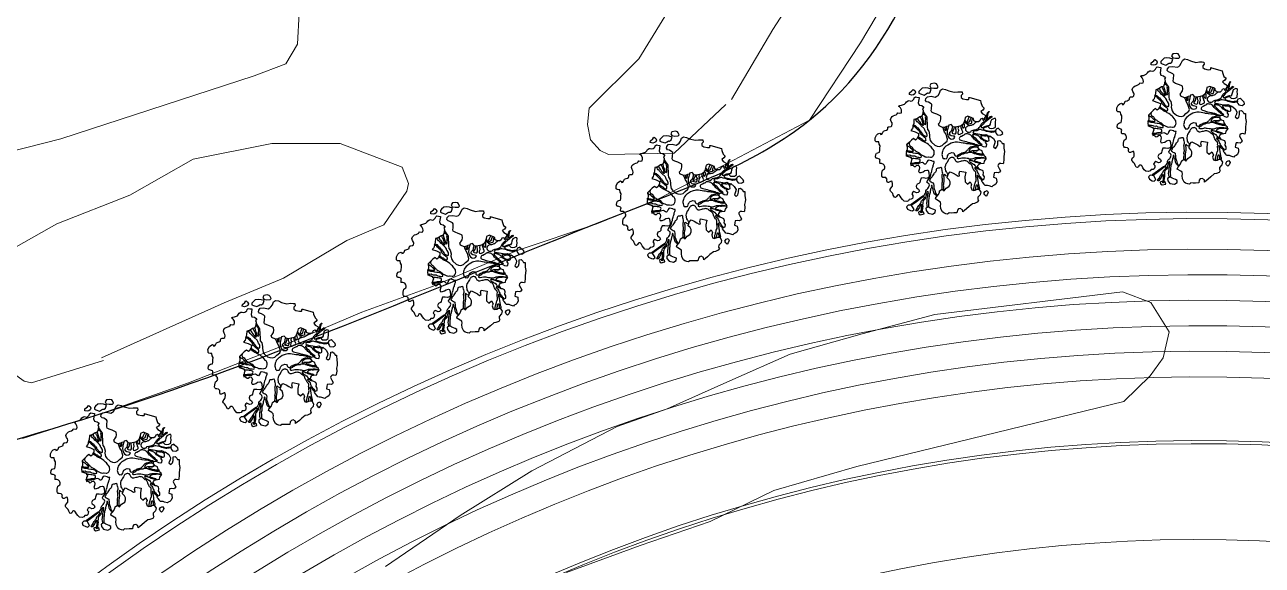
# Model space of a CAD drawing. Header units: metres. Extents: x 30 to 776, y 38 to 676.
# Drawn here: x 436.77 to 475.6, y 415.79 to 432.73 of the extents above; entities that cross this region are included whole.
import ezdxf

# ---------------------------------------------------------------- set-up
doc = ezdxf.new("R2010")
doc.units = ezdxf.units.M
doc.layers.add('01_Fina', color=7, linetype='Continuous')
doc.layers.add('planting render', color=7, linetype='Continuous')

# ---------------------------------------------------------------- blocks, each defined once
blk = doc.blocks.new('pohon2')
at = {"layer": 'planting render', "color": 94}
for points in [[(-0.411, 0.664), (-0.392, 0.655), (-0.38, 0.639), (-0.384, 0.62), (-0.396, 0.609), (-0.414, 0.601), (-0.44, 0.601), (-0.44, 0.601), (-0.442, 0.621), (-0.42, 0.646), (-0.412, 0.664)], [(-0.222, 0.704), (-0.256, 0.707), (-0.288, 0.705), (-0.317, 0.695), (-0.317, 0.695), (-0.335, 0.671), (-0.345, 0.653), (-0.342, 0.636), (-0.325, 0.633), (-0.285, 0.627), (-0.266, 0.644), (-0.254, 0.655), (-0.24, 0.656), (-0.227, 0.671), (-0.222, 0.704)], [(0.201, 0.693), (0.318, 0.683), (0.325, 0.664), (0.348, 0.627), (0.374, 0.613), (0.364, 0.59), (0.345, 0.569), (0.364, 0.552), (0.405, 0.538), (0.397, 0.514), (0.389, 0.492), (0.372, 0.498), (0.355, 0.488), (0.351, 0.471), (0.341, 0.456), (0.314, 0.451), (0.289, 0.458), (0.281, 0.48), (0.262, 0.486), (0.219, 0.494), (0.192, 0.477), (0.192, 0.45), (0.187, 0.406), (0.167, 0.38), (0.11, 0.354), (0.085, 0.354), (0.06, 0.373), (0.035, 0.361), (0.034, 0.35), (0.014, 0.343), (0.002, 0.333), (-0.024, 0.323), (-0.065, 0.333), (-0.075, 0.354), (-0.067, 0.367), (-0.058, 0.39), (-0.059, 0.413), (-0.067, 0.44), (-0.081, 0.444), (-0.112, 0.451), (-0.145, 0.456), (-0.169, 0.464), (-0.177, 0.476), (-0.178, 0.499), (-0.183, 0.542), (-0.194, 0.55), (-0.223, 0.56), (-0.244, 0.562), (-0.259, 0.574), (-0.259, 0.593), (-0.247, 0.616), (-0.209, 0.628), (-0.163, 0.628), (-0.147, 0.64), (-0.137, 0.652), (-0.127, 0.678), (-0.121, 0.711), (-0.103, 0.73), (-0.07, 0.73), (-0.035, 0.722), (0.025, 0.717), (0.061, 0.73), (0.089, 0.735), (0.107, 0.737), (0.115, 0.715), (0.104, 0.696), (0.108, 0.676), (0.13, 0.667), (0.17, 0.666), (0.192, 0.671), (0.196, 0.682), (0.191, 0.693), (0.201, 0.693)], [(-0.2, 0.771), (-0.235, 0.759), (-0.243, 0.736), (-0.228, 0.718), (-0.196, 0.719), (-0.161, 0.727), (-0.153, 0.74), (-0.168, 0.761), (-0.178, 0.77), (-0.2, 0.771)], [(-0.332, 0.587), (-0.33, 0.534), (-0.316, 0.511), (-0.287, 0.511), (-0.262, 0.498), (-0.272, 0.478), (-0.262, 0.464), (-0.258, 0.438), (-0.265, 0.4), (-0.286, 0.389), (-0.313, 0.363), (-0.341, 0.349), (-0.336, 0.309), (-0.339, 0.251), (-0.352, 0.229), (-0.303, 0.222), (-0.264, 0.213), (-0.261, 0.187), (-0.27, 0.154), (-0.283, 0.138), (-0.306, 0.15), (-0.326, 0.127), (-0.343, 0.102), (-0.363, 0.073), (-0.354, 0.03), (-0.355, -0.018), (-0.347, -0.047), (-0.291, -0.055), (-0.28, -0.077), (-0.284, -0.094), (-0.284, -0.119), (-0.279, -0.137), (-0.268, -0.131), (-0.257, -0.135), (-0.243, -0.144), (-0.23, -0.139), (-0.22, -0.126), (-0.205, -0.12), (-0.192, -0.13), (-0.184, -0.145), (-0.185, -0.164), (-0.187, -0.184), (-0.176, -0.196), (-0.158, -0.191), (-0.139, -0.181), (-0.124, -0.164), (-0.101, -0.155), (-0.089, -0.154), (-0.077, -0.175), (-0.065, -0.216), (-0.074, -0.232), (-0.093, -0.242), (-0.118, -0.243), (-0.147, -0.249), (-0.152, -0.282), (-0.152, -0.299), (-0.158, -0.31), (-0.177, -0.323), (-0.182, -0.346), (-0.174, -0.361), (-0.15, -0.372), (-0.137, -0.39), (-0.148, -0.407), (-0.164, -0.413), (-0.194, -0.405), (-0.204, -0.414), (-0.211, -0.435), (-0.197, -0.447), (-0.194, -0.465), (-0.195, -0.482), (-0.206, -0.492), (-0.227, -0.497), (-0.234, -0.513), (-0.249, -0.523), (-0.279, -0.526), (-0.298, -0.513), (-0.315, -0.497), (-0.329, -0.48), (-0.341, -0.471), (-0.355, -0.473), (-0.363, -0.482), (-0.366, -0.494), (-0.375, -0.504), (-0.387, -0.504), (-0.404, -0.484), (-0.413, -0.468), (-0.428, -0.458), (-0.44, -0.449), (-0.447, -0.441), (-0.449, -0.428), (-0.441, -0.412), (-0.435, -0.401), (-0.431, -0.391), (-0.435, -0.367), (-0.445, -0.343), (-0.454, -0.344), (-0.478, -0.362), (-0.491, -0.364), (-0.5, -0.349), (-0.503, -0.335), (-0.502, -0.326), (-0.508, -0.325), (-0.518, -0.317), (-0.539, -0.318), (-0.549, -0.32), (-0.561, -0.311), (-0.564, -0.304), (-0.568, -0.278), (-0.568, -0.245), (-0.558, -0.236), (-0.551, -0.228), (-0.548, -0.215), (-0.551, -0.205), (-0.555, -0.197), (-0.561, -0.189), (-0.572, -0.181), (-0.583, -0.178), (-0.591, -0.178), (-0.606, -0.181), (-0.613, -0.176), (-0.613, -0.169), (-0.614, -0.155), (-0.614, -0.144), (-0.622, -0.136), (-0.641, -0.133), (-0.654, -0.133), (-0.659, -0.135), (-0.669, -0.119), (-0.671, -0.094), (-0.664, -0.08), (-0.653, -0.072), (-0.635, -0.064), (-0.635, -0.046), (-0.639, -0.019), (-0.642, 0.006), (-0.656, 0.021), (-0.664, 0.043), (-0.675, 0.042), (-0.693, 0.04), (-0.704, 0.048), (-0.707, 0.06), (-0.711, 0.078), (-0.702, 0.111), (-0.69, 0.127), (-0.673, 0.138), (-0.663, 0.136), (-0.661, 0.124), (-0.648, 0.13), (-0.642, 0.143), (-0.636, 0.165), (-0.619, 0.175), (-0.608, 0.182), (-0.597, 0.192), (-0.598, 0.203), (-0.598, 0.215), (-0.593, 0.221), (-0.585, 0.224), (-0.566, 0.229), (-0.559, 0.239), (-0.559, 0.257), (-0.564, 0.269), (-0.576, 0.283), (-0.587, 0.302), (-0.585, 0.321), (-0.576, 0.335), (-0.566, 0.347), (-0.55, 0.355), (-0.538, 0.363), (-0.527, 0.374), (-0.523, 0.387), (-0.503, 0.387), (-0.487, 0.395), (-0.487, 0.411), (-0.491, 0.427), (-0.507, 0.446), (-0.517, 0.453), (-0.529, 0.459), (-0.516, 0.468), (-0.5, 0.474), (-0.471, 0.492), (-0.461, 0.509), (-0.456, 0.521), (-0.441, 0.535), (-0.43, 0.538), (-0.411, 0.537), (-0.399, 0.543), (-0.384, 0.563), (-0.382, 0.578), (-0.372, 0.59), (-0.355, 0.591), (-0.332, 0.592), (-0.332, 0.587)], [(0.447, 0.428), (0.468, 0.413), (0.491, 0.415), (0.51, 0.421), (0.529, 0.437), (0.527, 0.448), (0.524, 0.473), (0.519, 0.492), (0.519, 0.513), (0.511, 0.525), (0.497, 0.525), (0.472, 0.506), (0.468, 0.48), (0.468, 0.457), (0.462, 0.436), (0.45, 0.435), (0.447, 0.428)], [(0.619, 0.383), (0.611, 0.4), (0.573, 0.424), (0.562, 0.43), (0.54, 0.417), (0.537, 0.397), (0.539, 0.386), (0.55, 0.371), (0.562, 0.359), (0.597, 0.361), (0.608, 0.37), (0.619, 0.383)], [(0.488, 0.335), (0.531, 0.312), (0.555, 0.283), (0.555, 0.258), (0.548, 0.226), (0.572, 0.213), (0.586, 0.232), (0.588, 0.26), (0.582, 0.299), (0.601, 0.306), (0.623, 0.292), (0.634, 0.278), (0.65, 0.281), (0.652, 0.27), (0.66, 0.234), (0.673, 0.199), (0.676, 0.173), (0.676, 0.143), (0.683, 0.114), (0.686, 0.079), (0.685, 0.066), (0.661, 0.066), (0.644, 0.062), (0.633, 0.047), (0.633, 0.034), (0.652, 0.011), (0.671, -0.012), (0.664, -0.028), (0.653, -0.038), (0.63, -0.039), (0.61, -0.046), (0.61, -0.069), (0.611, -0.092), (0.642, -0.096), (0.648, -0.11), (0.655, -0.134), (0.65, -0.162), (0.636, -0.176), (0.622, -0.186), (0.615, -0.198), (0.582, -0.194), (0.566, -0.191), (0.553, -0.194), (0.537, -0.196), (0.527, -0.184), (0.508, -0.169), (0.493, -0.157), (0.502, -0.141), (0.518, -0.13), (0.515, -0.106), (0.499, -0.09), (0.498, -0.066), (0.488, -0.047), (0.465, -0.042), (0.451, -0.042), (0.423, -0.02), (0.424, -0.001), (0.433, 0.016), (0.447, 0.023), (0.483, 0.036), (0.483, 0.057), (0.496, 0.084), (0.488, 0.103), (0.47, 0.112), (0.47, 0.112), (0.445, 0.143), (0.437, 0.161), (0.412, 0.165), (0.387, 0.186), (0.388, 0.209), (0.413, 0.219), (0.44, 0.208), (0.462, 0.208), (0.474, 0.214), (0.473, 0.239), (0.457, 0.255), (0.463, 0.267), (0.477, 0.273), (0.49, 0.282), (0.485, 0.302), (0.479, 0.314), (0.488, 0.335)], [(0.244, -0.097), (0.311, -0.096), (0.311, -0.147), (0.323, -0.2), (0.353, -0.219), (0.376, -0.188), (0.397, -0.215), (0.393, -0.241), (0.408, -0.269), (0.429, -0.273), (0.446, -0.264), (0.463, -0.251), (0.482, -0.248), (0.507, -0.276), (0.507, -0.305), (0.488, -0.335), (0.49, -0.355), (0.5, -0.368), (0.492, -0.389), (0.466, -0.406), (0.444, -0.414), (0.414, -0.451), (0.393, -0.48), (0.374, -0.502), (0.359, -0.519), (0.353, -0.496), (0.353, -0.496), (0.326, -0.487), (0.308, -0.496), (0.3, -0.512), (0.3, -0.54), (0.3, -0.54), (0.267, -0.548), (0.242, -0.554), (0.217, -0.557), (0.205, -0.572), (0.187, -0.572), (0.163, -0.569), (0.147, -0.561), (0.123, -0.532), (0.112, -0.498), (0.112, -0.482), (0.105, -0.463), (0.087, -0.454), (0.087, -0.454), (0.047, -0.439), (0.047, -0.439), (0.048, -0.422), (0.048, -0.422), (0.067, -0.39), (0.067, -0.39), (0.074, -0.362), (0.074, -0.346), (0.074, -0.346), (0.096, -0.323), (0.096, -0.323), (0.122, -0.337), (0.122, -0.337), (0.136, -0.305), (0.152, -0.29), (0.166, -0.277), (0.17, -0.25), (0.165, -0.228), (0.151, -0.209), (0.127, -0.194), (0.127, -0.157), (0.145, -0.125), (0.181, -0.134), (0.213, -0.144), (0.239, -0.155), (0.253, -0.148), (0.242, -0.125), (0.244, -0.097), (0.244, -0.097)], [(0.571, -0.244), (0.588, -0.264), (0.582, -0.289), (0.572, -0.307), (0.556, -0.294), (0.544, -0.28), (0.552, -0.258), (0.571, -0.244)], [(-0.155, -0.592), (-0.191, -0.553), (-0.198, -0.555), (-0.226, -0.56), (-0.24, -0.581), (-0.225, -0.603), (-0.192, -0.612), (-0.171, -0.612), (-0.155, -0.592)], [(-0.043, -0.619), (-0.052, -0.601), (-0.078, -0.592), (-0.106, -0.611), (-0.098, -0.628), (-0.08, -0.636), (-0.043, -0.619)], [(0.049, -0.552), (0.011, -0.545), (-0.01, -0.535), (-0.035, -0.556), (-0.029, -0.58), (-0.002, -0.604), (0.047, -0.604), (0.072, -0.581), (0.07, -0.558), (0.049, -0.552)]]:
    blk.add_lwpolyline(points, dxfattribs=at)
at = {"layer": 'planting render', "color": 34}
for points in [[(0.397, 0.514), (0.397, 0.497), (0.403, 0.493), (0.407, 0.488), (0.413, 0.489), (0.421, 0.494), (0.421, 0.502), (0.417, 0.515), (0.416, 0.528), (0.415, 0.539), (0.415, 0.546), (0.416, 0.555), (0.416, 0.568), (0.421, 0.577), (0.427, 0.587), (0.431, 0.586), (0.431, 0.583), (0.427, 0.576), (0.422, 0.568), (0.422, 0.562), (0.422, 0.541), (0.422, 0.532), (0.423, 0.52), (0.423, 0.516), (0.426, 0.511), (0.431, 0.511), (0.439, 0.516), (0.443, 0.522), (0.451, 0.532), (0.456, 0.538), (0.465, 0.544), (0.469, 0.539), (0.471, 0.534), (0.462, 0.525), (0.443, 0.505), (0.413, 0.468), (0.402, 0.458), (0.394, 0.443), (0.384, 0.426), (0.381, 0.42), (0.38, 0.413), (0.38, 0.409), (0.383, 0.405), (0.388, 0.406), (0.393, 0.407), (0.404, 0.413), (0.409, 0.417), (0.418, 0.423), (0.427, 0.428), (0.435, 0.432), (0.446, 0.437), (0.45, 0.435), (0.447, 0.428), (0.443, 0.425), (0.431, 0.417), (0.419, 0.412), (0.409, 0.403), (0.402, 0.397), (0.403, 0.393), (0.415, 0.386), (0.428, 0.385), (0.474, 0.383), (0.49, 0.383), (0.505, 0.387), (0.515, 0.389), (0.528, 0.394), (0.537, 0.397), (0.543, 0.39), (0.539, 0.386), (0.523, 0.38), (0.512, 0.377), (0.5, 0.372), (0.489, 0.372), (0.471, 0.372), (0.445, 0.372), (0.428, 0.376), (0.415, 0.377), (0.397, 0.377), (0.377, 0.379), (0.367, 0.377), (0.34, 0.36), (0.331, 0.358), (0.319, 0.355), (0.311, 0.351), (0.307, 0.347), (0.303, 0.335), (0.308, 0.329), (0.324, 0.329), (0.335, 0.329), (0.381, 0.33), (0.423, 0.331), (0.445, 0.341), (0.464, 0.336), (0.484, 0.327), (0.48, 0.318), (0.47, 0.321), (0.453, 0.325), (0.444, 0.321), (0.434, 0.319), (0.42, 0.319), (0.395, 0.316), (0.39, 0.312), (0.397, 0.304), (0.406, 0.294), (0.418, 0.289), (0.437, 0.281), (0.452, 0.279), (0.466, 0.274), (0.47, 0.27), (0.463, 0.267), (0.462, 0.264), (0.45, 0.269), (0.444, 0.27), (0.437, 0.27), (0.426, 0.274), (0.414, 0.279), (0.4, 0.285), (0.394, 0.29), (0.387, 0.297), (0.382, 0.301), (0.376, 0.306), (0.362, 0.311), (0.354, 0.314), (0.343, 0.314), (0.332, 0.314), (0.319, 0.314), (0.31, 0.312), (0.304, 0.309), (0.305, 0.305), (0.314, 0.297), (0.323, 0.291), (0.339, 0.281), (0.36, 0.265), (0.383, 0.252), (0.397, 0.241), (0.409, 0.236), (0.426, 0.227), (0.412, 0.224), (0.406, 0.224), (0.39, 0.232), (0.382, 0.236), (0.372, 0.243), (0.367, 0.247), (0.357, 0.252), (0.348, 0.257), (0.341, 0.262), (0.331, 0.268), (0.317, 0.277), (0.307, 0.283), (0.301, 0.291), (0.295, 0.295), (0.286, 0.302), (0.279, 0.304), (0.275, 0.306), (0.267, 0.309), (0.26, 0.308), (0.25, 0.308), (0.237, 0.307), (0.233, 0.306), (0.227, 0.302), (0.223, 0.3), (0.218, 0.291), (0.214, 0.288), (0.208, 0.284), (0.191, 0.27), (0.183, 0.266), (0.178, 0.261), (0.175, 0.256), (0.173, 0.249), (0.173, 0.243), (0.176, 0.236), (0.183, 0.231), (0.192, 0.229), (0.205, 0.228), (0.236, 0.225), (0.251, 0.224), (0.27, 0.223), (0.292, 0.223), (0.323, 0.221), (0.338, 0.219), (0.343, 0.218), (0.346, 0.217), (0.353, 0.214), (0.371, 0.215), (0.382, 0.211), (0.388, 0.211), (0.388, 0.209), (0.374, 0.203), (0.363, 0.202), (0.353, 0.203), (0.346, 0.203), (0.337, 0.206), (0.329, 0.208), (0.321, 0.209), (0.315, 0.209), (0.306, 0.208), (0.298, 0.207), (0.288, 0.206), (0.263, 0.203), (0.251, 0.205), (0.238, 0.204), (0.23, 0.202), (0.222, 0.202), (0.162, 0.202), (0.136, 0.196), (0.123, 0.19), (0.108, 0.183), (0.098, 0.178), (0.081, 0.165), (0.065, 0.15), (0.055, 0.141), (0.049, 0.134), (0.038, 0.119), (0.028, 0.101), (0.025, 0.088), (0.023, 0.072), (0.023, 0.061), (0.023, 0.049), (0.023, 0.04), (0.028, 0.031), (0.037, 0.01), (0.055, -0.002), (0.063, 0.003), (0.077, 0.005), (0.082, 0.012), (0.086, 0.025), (0.086, 0.039), (0.089, 0.049), (0.093, 0.056), (0.098, 0.064), (0.108, 0.072), (0.108, 0.072), (0.124, 0.082), (0.124, 0.082), (0.144, 0.081), (0.144, 0.081), (0.152, 0.072), (0.152, 0.072), (0.157, 0.061), (0.166, 0.055), (0.176, 0.053), (0.185, 0.056), (0.191, 0.063), (0.193, 0.067), (0.195, 0.071), (0.2, 0.076), (0.207, 0.08), (0.207, 0.08), (0.215, 0.086), (0.221, 0.09), (0.226, 0.094), (0.229, 0.097), (0.236, 0.1), (0.242, 0.102), (0.247, 0.105), (0.253, 0.107), (0.258, 0.11), (0.263, 0.113), (0.267, 0.116), (0.271, 0.121), (0.275, 0.127), (0.278, 0.131), (0.278, 0.131), (0.281, 0.138), (0.285, 0.142), (0.288, 0.148), (0.291, 0.153), (0.302, 0.169), (0.308, 0.177), (0.315, 0.181), (0.326, 0.187), (0.334, 0.189), (0.34, 0.189), (0.349, 0.19), (0.357, 0.189), (0.368, 0.189), (0.377, 0.19), (0.387, 0.189), (0.387, 0.189), (0.387, 0.186), (0.366, 0.185), (0.358, 0.184), (0.35, 0.183), (0.346, 0.182), (0.342, 0.181), (0.338, 0.179), (0.335, 0.177), (0.331, 0.176), (0.326, 0.173), (0.322, 0.17), (0.318, 0.167), (0.316, 0.164), (0.313, 0.162), (0.31, 0.159), (0.308, 0.155), (0.307, 0.152), (0.307, 0.152), (0.305, 0.146), (0.304, 0.144), (0.304, 0.144), (0.303, 0.141), (0.303, 0.141), (0.303, 0.137), (0.303, 0.137), (0.303, 0.132), (0.307, 0.131), (0.315, 0.131), (0.318, 0.134), (0.327, 0.14), (0.327, 0.14), (0.336, 0.144), (0.339, 0.145), (0.344, 0.146), (0.352, 0.148), (0.356, 0.149), (0.367, 0.15), (0.374, 0.152), (0.38, 0.154), (0.386, 0.157), (0.391, 0.16), (0.395, 0.165), (0.398, 0.168), (0.398, 0.168), (0.402, 0.173), (0.405, 0.17), (0.4, 0.164), (0.397, 0.158), (0.394, 0.155), (0.39, 0.153), (0.39, 0.153), (0.386, 0.15), (0.386, 0.15), (0.382, 0.146), (0.382, 0.146), (0.375, 0.145), (0.367, 0.145), (0.362, 0.145), (0.358, 0.144), (0.358, 0.144), (0.354, 0.143), (0.354, 0.143), (0.35, 0.14), (0.35, 0.14), (0.349, 0.137), (0.349, 0.132), (0.353, 0.13), (0.358, 0.13), (0.368, 0.129), (0.373, 0.128), (0.379, 0.128), (0.388, 0.125), (0.397, 0.125), (0.404, 0.125), (0.411, 0.125), (0.418, 0.125), (0.423, 0.125), (0.43, 0.125), (0.436, 0.125), (0.438, 0.127), (0.442, 0.128), (0.446, 0.129), (0.45, 0.13), (0.453, 0.133), (0.463, 0.121), (0.455, 0.116), (0.45, 0.114), (0.445, 0.112), (0.44, 0.112), (0.432, 0.111), (0.428, 0.111), (0.422, 0.111), (0.414, 0.113), (0.41, 0.113), (0.406, 0.113), (0.403, 0.113), (0.396, 0.113), (0.392, 0.113), (0.386, 0.114), (0.381, 0.115), (0.381, 0.115), (0.374, 0.115), (0.369, 0.115), (0.365, 0.115), (0.361, 0.116), (0.356, 0.117), (0.356, 0.117), (0.348, 0.118), (0.342, 0.12), (0.337, 0.121), (0.331, 0.121), (0.325, 0.12), (0.325, 0.12), (0.305, 0.117), (0.3, 0.116), (0.296, 0.115), (0.293, 0.112), (0.289, 0.108), (0.286, 0.106), (0.281, 0.104), (0.276, 0.103), (0.273, 0.103), (0.269, 0.102), (0.264, 0.101), (0.244, 0.088), (0.234, 0.084), (0.229, 0.08), (0.224, 0.076), (0.219, 0.072), (0.219, 0.072), (0.215, 0.066), (0.213, 0.063), (0.213, 0.063), (0.21, 0.06), (0.21, 0.06), (0.204, 0.057), (0.201, 0.055), (0.197, 0.05), (0.194, 0.047), (0.194, 0.047), (0.192, 0.042), (0.191, 0.036), (0.191, 0.036), (0.192, 0.033), (0.201, 0.032), (0.201, 0.032), (0.209, 0.033), (0.227, 0.039), (0.227, 0.039), (0.241, 0.045), (0.248, 0.047), (0.257, 0.049), (0.267, 0.05), (0.278, 0.052), (0.297, 0.052), (0.308, 0.054), (0.319, 0.052), (0.328, 0.053), (0.338, 0.055), (0.351, 0.057), (0.358, 0.061), (0.368, 0.067), (0.376, 0.072), (0.384, 0.076), (0.397, 0.08), (0.409, 0.083), (0.418, 0.085), (0.431, 0.088), (0.443, 0.091), (0.452, 0.092), (0.468, 0.092), (0.478, 0.092), (0.487, 0.092), (0.492, 0.094), (0.494, 0.089), (0.487, 0.088), (0.48, 0.087), (0.469, 0.085), (0.464, 0.085), (0.455, 0.085), (0.45, 0.082), (0.445, 0.081), (0.437, 0.079), (0.433, 0.077), (0.429, 0.076), (0.424, 0.076), (0.42, 0.075), (0.416, 0.075), (0.412, 0.074), (0.407, 0.071), (0.405, 0.071), (0.405, 0.071), (0.401, 0.069), (0.397, 0.067), (0.393, 0.064), (0.393, 0.064), (0.388, 0.06), (0.385, 0.057), (0.383, 0.054), (0.38, 0.051), (0.378, 0.046), (0.378, 0.044), (0.378, 0.041), (0.378, 0.041), (0.381, 0.04), (0.381, 0.04), (0.39, 0.039), (0.397, 0.037), (0.4, 0.037), (0.404, 0.037), (0.41, 0.036), (0.413, 0.035), (0.418, 0.034), (0.423, 0.034), (0.427, 0.034), (0.427, 0.034), (0.433, 0.034), (0.439, 0.033), (0.442, 0.033), (0.448, 0.03), (0.452, 0.029), (0.453, 0.025), (0.443, 0.021), (0.439, 0.024), (0.434, 0.025), (0.427, 0.026), (0.424, 0.026), (0.421, 0.027), (0.418, 0.027), (0.412, 0.027), (0.408, 0.027), (0.401, 0.027), (0.396, 0.027), (0.389, 0.028), (0.385, 0.03), (0.382, 0.031), (0.376, 0.032), (0.371, 0.033), (0.366, 0.034), (0.361, 0.034), (0.356, 0.035), (0.346, 0.035), (0.34, 0.036), (0.335, 0.036), (0.329, 0.036), (0.326, 0.035), (0.326, 0.035), (0.324, 0.034), (0.323, 0.031), (0.323, 0.029), (0.326, 0.026), (0.332, 0.021), (0.336, 0.019), (0.345, 0.014), (0.35, 0.013), (0.355, 0.011), (0.364, 0.007), (0.374, 0.004), (0.378, 0.003), (0.382, 0.001), (0.39, -0.008), (0.395, -0.012), (0.398, -0.014), (0.403, -0.018), (0.408, -0.021), (0.411, -0.021), (0.414, -0.021), (0.42, -0.021), (0.423, -0.021), (0.424, -0.021), (0.444, -0.036), (0.426, -0.038), (0.42, -0.036), (0.411, -0.033), (0.411, -0.033), (0.405, -0.031), (0.402, -0.03), (0.397, -0.031), (0.397, -0.031), (0.397, -0.031), (0.395, -0.039), (0.4, -0.043), (0.4, -0.043), (0.409, -0.049), (0.416, -0.052), (0.428, -0.063), (0.437, -0.081), (0.446, -0.092), (0.453, -0.099), (0.461, -0.109), (0.469, -0.115), (0.479, -0.124), (0.489, -0.13), (0.499, -0.136), (0.502, -0.141), (0.497, -0.149), (0.488, -0.14), (0.483, -0.138), (0.473, -0.134), (0.467, -0.13), (0.462, -0.127), (0.462, -0.127), (0.455, -0.12), (0.449, -0.113), (0.449, -0.113), (0.441, -0.108), (0.437, -0.108), (0.437, -0.108), (0.434, -0.115), (0.437, -0.12), (0.44, -0.124), (0.448, -0.144), (0.451, -0.151), (0.456, -0.165), (0.458, -0.171), (0.464, -0.19), (0.474, -0.213), (0.476, -0.217), (0.48, -0.224), (0.483, -0.23), (0.486, -0.239), (0.486, -0.247), (0.485, -0.252), (0.482, -0.248), (0.476, -0.249), (0.472, -0.236), (0.47, -0.232), (0.468, -0.227), (0.467, -0.223), (0.465, -0.22), (0.463, -0.216), (0.461, -0.212), (0.459, -0.21), (0.459, -0.21), (0.454, -0.209), (0.45, -0.209), (0.447, -0.211), (0.445, -0.214), (0.444, -0.218), (0.444, -0.224), (0.444, -0.229), (0.444, -0.233), (0.445, -0.239), (0.445, -0.244), (0.445, -0.249), (0.445, -0.255), (0.446, -0.264), (0.446, -0.264), (0.429, -0.273), (0.428, -0.256), (0.426, -0.248), (0.426, -0.243), (0.427, -0.236), (0.427, -0.229), (0.428, -0.221), (0.428, -0.215), (0.428, -0.21), (0.43, -0.204), (0.43, -0.199), (0.43, -0.192), (0.43, -0.188), (0.431, -0.182), (0.436, -0.162), (0.434, -0.155), (0.433, -0.146), (0.431, -0.14), (0.43, -0.136), (0.426, -0.13), (0.424, -0.122), (0.423, -0.115), (0.423, -0.11), (0.42, -0.104), (0.419, -0.089), (0.417, -0.083), (0.414, -0.077), (0.412, -0.073), (0.406, -0.069), (0.396, -0.064), (0.38, -0.045), (0.376, -0.039), (0.37, -0.031), (0.369, -0.026), (0.364, -0.02), (0.36, -0.012), (0.356, -0.008), (0.348, -0.003), (0.336, 0.001), (0.325, 0.006), (0.319, 0.01), (0.313, 0.014), (0.307, 0.018), (0.3, 0.02), (0.289, 0.022), (0.28, 0.022), (0.273, 0.022), (0.262, 0.018), (0.251, 0.013), (0.241, 0.008), (0.233, 0.005), (0.21, -0.007), (0.2, -0.008), (0.189, -0.003), (0.182, 0), (0.178, 0.005), (0.173, 0.013), (0.169, 0.018), (0.165, 0.022), (0.161, 0.026), (0.154, 0.028), (0.15, 0.029), (0.147, 0.03), (0.141, 0.03), (0.133, 0.028), (0.128, 0.026), (0.122, 0.024), (0.116, 0.02), (0.112, 0.014), (0.108, 0.008), (0.104, 0.002), (0.102, -0.006), (0.1, -0.012), (0.092, -0.037), (0.088, -0.044), (0.085, -0.055), (0.083, -0.061), (0.083, -0.068), (0.082, -0.074), (0.082, -0.088), (0.094, -0.125), (0.104, -0.134), (0.107, -0.136), (0.113, -0.141), (0.12, -0.146), (0.13, -0.151), (0.127, -0.157), (0.127, -0.175), (0.107, -0.174), (0.099, -0.168), (0.099, -0.168), (0.089, -0.165), (0.083, -0.17), (0.083, -0.17), (0.085, -0.181), (0.09, -0.189), (0.098, -0.226), (0.099, -0.24), (0.099, -0.247), (0.099, -0.252), (0.099, -0.259), (0.1, -0.273), (0.101, -0.279), (0.101, -0.279), (0.103, -0.287), (0.106, -0.298), (0.109, -0.307), (0.11, -0.314), (0.111, -0.321), (0.111, -0.326), (0.109, -0.33), (0.096, -0.323), (0.092, -0.297), (0.091, -0.293), (0.091, -0.288), (0.09, -0.284), (0.09, -0.281), (0.088, -0.276), (0.088, -0.273), (0.085, -0.264), (0.085, -0.261), (0.084, -0.258), (0.084, -0.253), (0.085, -0.249), (0.085, -0.244), (0.085, -0.242), (0.085, -0.239), (0.085, -0.235), (0.083, -0.228), (0.08, -0.221), (0.079, -0.217), (0.077, -0.211), (0.076, -0.208), (0.075, -0.204), (0.073, -0.193), (0.07, -0.187), (0.069, -0.181), (0.069, -0.177), (0.069, -0.174), (0.069, -0.162), (0.07, -0.156), (0.068, -0.147), (0.067, -0.143), (0.061, -0.13), (0.059, -0.127), (0.057, -0.125), (0.053, -0.111), (0.05, -0.103), (0.044, -0.099), (0.039, -0.099), (0.028, -0.104), (0.022, -0.108), (0.01, -0.111), (0.001, -0.115), (-0.003, -0.122), (-0.005, -0.128), (-0.005, -0.135), (-0.005, -0.143), (-0.006, -0.152), (-0.009, -0.159), (-0.014, -0.165), (-0.02, -0.17), (-0.021, -0.179), (-0.027, -0.192), (-0.031, -0.202), (-0.035, -0.213), (-0.04, -0.222), (-0.044, -0.231), (-0.049, -0.238), (-0.05, -0.249), (-0.052, -0.255), (-0.052, -0.263), (-0.044, -0.265), (-0.033, -0.269), (-0.021, -0.272), (-0.009, -0.276), (-0.005, -0.286), (-0.005, -0.286), (0.002, -0.3), (0.003, -0.312), (0.005, -0.323), (0.011, -0.336), (0.016, -0.343), (0.021, -0.35), (0.034, -0.379), (0.044, -0.389), (0.054, -0.395), (0.061, -0.4), (0.057, -0.406), (0.037, -0.396), (0.029, -0.39), (0.018, -0.378), (0.016, -0.37), (0.012, -0.363), (0.006, -0.351), (0.005, -0.345), (0.003, -0.338), (-0.002, -0.337), (-0.008, -0.328), (-0.011, -0.322), (-0.013, -0.311), (-0.017, -0.305), (-0.017, -0.305), (-0.023, -0.305), (-0.023, -0.313), (-0.021, -0.321), (-0.022, -0.334), (-0.023, -0.338), (-0.024, -0.348), (-0.024, -0.359), (-0.024, -0.365), (-0.024, -0.373), (-0.024, -0.382), (-0.025, -0.395), (-0.027, -0.416), (-0.027, -0.422), (-0.025, -0.443), (-0.023, -0.452), (-0.023, -0.464), (-0.023, -0.475), (-0.019, -0.494), (-0.017, -0.502), (-0.013, -0.518), (-0.011, -0.531), (-0.009, -0.538), (-0.02, -0.539), (-0.024, -0.533), (-0.03, -0.518), (-0.035, -0.504), (-0.036, -0.496), (-0.036, -0.488), (-0.037, -0.477), (-0.037, -0.465), (-0.04, -0.453), (-0.042, -0.445), (-0.04, -0.435), (-0.04, -0.427), (-0.04, -0.42), (-0.04, -0.413), (-0.04, -0.413), (-0.04, -0.401), (-0.04, -0.391), (-0.04, -0.391), (-0.043, -0.38), (-0.043, -0.38), (-0.053, -0.377), (-0.058, -0.387), (-0.059, -0.394), (-0.056, -0.401), (-0.056, -0.401), (-0.059, -0.417), (-0.062, -0.429), (-0.062, -0.429), (-0.062, -0.443), (-0.062, -0.451), (-0.062, -0.46), (-0.069, -0.466), (-0.079, -0.484), (-0.08, -0.498), (-0.079, -0.508), (-0.077, -0.526), (-0.073, -0.54), (-0.07, -0.563), (-0.07, -0.587), (-0.07, -0.61), (-0.077, -0.613), (-0.078, -0.609), (-0.078, -0.592), (-0.078, -0.577), (-0.08, -0.563), (-0.081, -0.551), (-0.083, -0.542), (-0.086, -0.531), (-0.091, -0.524), (-0.095, -0.531), (-0.101, -0.542), (-0.105, -0.562), (-0.112, -0.577), (-0.122, -0.601), (-0.131, -0.603), (-0.136, -0.6), (-0.135, -0.592), (-0.127, -0.577), (-0.123, -0.566), (-0.119, -0.554), (-0.116, -0.542), (-0.109, -0.532), (-0.105, -0.518), (-0.097, -0.505), (-0.097, -0.496), (-0.095, -0.486), (-0.09, -0.479), (-0.084, -0.469), (-0.078, -0.459), (-0.073, -0.449), (-0.074, -0.438), (-0.083, -0.439), (-0.093, -0.447), (-0.109, -0.464), (-0.16, -0.52), (-0.182, -0.543), (-0.192, -0.554), (-0.203, -0.556), (-0.204, -0.552), (-0.198, -0.543), (-0.102, -0.441), (-0.093, -0.433), (-0.083, -0.425), (-0.077, -0.418), (-0.069, -0.397), (-0.068, -0.388), (-0.07, -0.379), (-0.071, -0.375), (-0.066, -0.361), (-0.061, -0.353), (-0.054, -0.345), (-0.05, -0.334), (-0.047, -0.324), (-0.046, -0.316), (-0.046, -0.306), (-0.051, -0.295), (-0.058, -0.291), (-0.066, -0.287), (-0.071, -0.285), (-0.077, -0.28), (-0.076, -0.271), (-0.073, -0.265), (-0.058, -0.228), (-0.053, -0.216), (-0.053, -0.206), (-0.053, -0.195), (-0.053, -0.187), (-0.051, -0.174), (-0.05, -0.169), (-0.05, -0.155), (-0.049, -0.135), (-0.048, -0.12), (-0.045, -0.11), (-0.045, -0.101), (-0.045, -0.09), (-0.045, -0.086), (-0.041, -0.071), (-0.041, -0.061), (-0.042, -0.049), (-0.055, -0.051), (-0.065, -0.05), (-0.068, -0.046), (-0.104, -0.046), (-0.113, -0.052), (-0.117, -0.064), (-0.122, -0.085), (-0.129, -0.096), (-0.138, -0.095), (-0.15, -0.089), (-0.163, -0.084), (-0.181, -0.091), (-0.195, -0.098), (-0.202, -0.106), (-0.224, -0.114), (-0.238, -0.114), (-0.252, -0.12), (-0.265, -0.125), (-0.274, -0.122), (-0.283, -0.125), (-0.284, -0.119), (-0.284, -0.111), (-0.27, -0.11), (-0.26, -0.108), (-0.249, -0.104), (-0.242, -0.1), (-0.231, -0.096), (-0.213, -0.092), (-0.201, -0.087), (-0.195, -0.082), (-0.192, -0.076), (-0.192, -0.068), (-0.195, -0.062), (-0.199, -0.059), (-0.21, -0.056), (-0.219, -0.056), (-0.234, -0.057), (-0.245, -0.058), (-0.262, -0.058), (-0.272, -0.06), (-0.275, -0.061), (-0.286, -0.066), (-0.291, -0.055), (-0.347, -0.047), (-0.337, -0.033), (-0.328, -0.034), (-0.313, -0.03), (-0.3, -0.032), (-0.291, -0.034), (-0.272, -0.033), (-0.259, -0.03), (-0.247, -0.035), (-0.24, -0.036), (-0.223, -0.036), (-0.218, -0.036), (-0.208, -0.036), (-0.195, -0.034), (-0.187, -0.031), (-0.187, -0.031), (-0.186, -0.024), (-0.19, -0.018), (-0.196, -0.013), (-0.21, -0.006), (-0.221, -0.001), (-0.227, 0), (-0.245, -0.001), (-0.256, -0.002), (-0.278, -0.003), (-0.289, -0.001), (-0.305, -0.001), (-0.323, -0.004), (-0.334, -0.002), (-0.341, -0.002), (-0.348, -0.002), (-0.355, -0.002), (-0.355, 0.014), (-0.334, 0.01), (-0.325, 0.01), (-0.319, 0.012), (-0.306, 0.012), (-0.288, 0.012), (-0.288, 0.012), (-0.283, 0.02), (-0.287, 0.023), (-0.304, 0.037), (-0.313, 0.04), (-0.321, 0.046), (-0.325, 0.05), (-0.332, 0.052), (-0.337, 0.054), (-0.344, 0.056), (-0.35, 0.057), (-0.359, 0.055), (-0.359, 0.055), (-0.363, 0.073), (-0.343, 0.102), (-0.343, 0.084), (-0.343, 0.084), (-0.334, 0.071), (-0.334, 0.071), (-0.322, 0.065), (-0.314, 0.063), (-0.305, 0.056), (-0.301, 0.052), (-0.294, 0.046), (-0.283, 0.035), (-0.283, 0.035), (-0.268, 0.031), (-0.261, 0.025), (-0.256, 0.022), (-0.226, 0.015), (-0.218, 0.013), (-0.2, 0), (-0.188, -0.006), (-0.176, -0.01), (-0.162, -0.012), (-0.146, -0.017), (-0.141, -0.017), (-0.129, -0.017), (-0.117, -0.013), (-0.111, -0.011), (-0.089, -0.011), (-0.082, -0.008), (-0.069, -0.001), (-0.064, 0.008), (-0.059, 0.024), (-0.059, 0.038), (-0.063, 0.054), (-0.067, 0.064), (-0.079, 0.076), (-0.086, 0.081), (-0.106, 0.098), (-0.116, 0.105), (-0.13, 0.113), (-0.138, 0.117), (-0.153, 0.126), (-0.175, 0.131), (-0.183, 0.134), (-0.201, 0.139), (-0.215, 0.143), (-0.225, 0.147), (-0.237, 0.152), (-0.244, 0.155), (-0.25, 0.159), (-0.26, 0.161), (-0.267, 0.163), (-0.263, 0.181), (-0.234, 0.166), (-0.22, 0.162), (-0.213, 0.159), (-0.201, 0.153), (-0.187, 0.147), (-0.179, 0.147), (-0.176, 0.15), (-0.176, 0.15), (-0.173, 0.161), (-0.175, 0.169), (-0.179, 0.176), (-0.198, 0.186), (-0.215, 0.195), (-0.231, 0.205), (-0.243, 0.214), (-0.25, 0.222), (-0.256, 0.233), (-0.263, 0.239), (-0.269, 0.244), (-0.277, 0.248), (-0.287, 0.255), (-0.303, 0.265), (-0.311, 0.272), (-0.316, 0.276), (-0.326, 0.277), (-0.337, 0.278), (-0.337, 0.293), (-0.315, 0.289), (-0.295, 0.277), (-0.284, 0.27), (-0.271, 0.26), (-0.261, 0.249), (-0.25, 0.244), (-0.242, 0.235), (-0.238, 0.229), (-0.22, 0.213), (-0.215, 0.209), (-0.202, 0.202), (-0.187, 0.198), (-0.187, 0.198), (-0.176, 0.198), (-0.17, 0.204), (-0.172, 0.217), (-0.175, 0.224), (-0.18, 0.234), (-0.194, 0.248), (-0.2, 0.255), (-0.204, 0.263), (-0.216, 0.277), (-0.251, 0.298), (-0.259, 0.304), (-0.275, 0.314), (-0.284, 0.322), (-0.292, 0.327), (-0.302, 0.333), (-0.311, 0.34), (-0.317, 0.346), (-0.327, 0.356), (-0.313, 0.363), (-0.305, 0.371), (-0.296, 0.353), (-0.296, 0.353), (-0.283, 0.342), (-0.275, 0.335), (-0.264, 0.325), (-0.255, 0.319), (-0.241, 0.308), (-0.237, 0.307), (-0.231, 0.308), (-0.231, 0.308), (-0.227, 0.313), (-0.239, 0.328), (-0.241, 0.333), (-0.247, 0.346), (-0.251, 0.351), (-0.254, 0.355), (-0.258, 0.361), (-0.263, 0.368), (-0.267, 0.372), (-0.272, 0.378), (-0.272, 0.378), (-0.28, 0.392), (-0.265, 0.4), (-0.255, 0.377), (-0.25, 0.369), (-0.243, 0.357), (-0.237, 0.35), (-0.234, 0.342), (-0.226, 0.327), (-0.221, 0.322), (-0.221, 0.322), (-0.211, 0.319), (-0.211, 0.319), (-0.207, 0.33), (-0.211, 0.341), (-0.212, 0.345), (-0.216, 0.36), (-0.217, 0.376), (-0.217, 0.383), (-0.223, 0.391), (-0.223, 0.402), (-0.233, 0.414), (-0.244, 0.423), (-0.258, 0.438), (-0.26, 0.45)], [(-0.26, 0.45), (-0.212, 0.401), (-0.187, 0.3), (-0.18, 0.274), (-0.16, 0.257), (-0.145, 0.22), (-0.142, 0.198), (-0.127, 0.162), (-0.111, 0.147), (-0.07, 0.123), (-0.045, 0.119), (-0.02, 0.12), (0.007, 0.134), (0.024, 0.16), (0.05, 0.191), (0.052, 0.211), (0.041, 0.231), (0.026, 0.26), (0.006, 0.281), (-0.005, 0.299), (-0.019, 0.322)], [(0.175, 0.389), (0.178, 0.378), (0.184, 0.365), (0.191, 0.362), (0.198, 0.359), (0.203, 0.369), (0.203, 0.381), (0.199, 0.397), (0.188, 0.415)], [(0.192, 0.45), (0.202, 0.437), (0.202, 0.424), (0.211, 0.416), (0.216, 0.419), (0.221, 0.431), (0.221, 0.44), (0.227, 0.449), (0.228, 0.462), (0.234, 0.491)], [(0.32, 0.453), (0.309, 0.44), (0.301, 0.431), (0.289, 0.416), (0.283, 0.412), (0.271, 0.403), (0.262, 0.4), (0.252, 0.397), (0.243, 0.394), (0.233, 0.388), (0.227, 0.382), (0.222, 0.375), (0.218, 0.368), (0.218, 0.359), (0.218, 0.352), (0.223, 0.342), (0.237, 0.331), (0.248, 0.328), (0.256, 0.328), (0.269, 0.331), (0.279, 0.338), (0.287, 0.351), (0.303, 0.359), (0.312, 0.363), (0.333, 0.373), (0.34, 0.377), (0.349, 0.381), (0.353, 0.387), (0.361, 0.398), (0.366, 0.412), (0.375, 0.438), (0.382, 0.449), (0.389, 0.458), (0.399, 0.469), (0.4, 0.476), (0.394, 0.48), (0.386, 0.485), (0.385, 0.494)], [(0.254, 0.487), (0.248, 0.462), (0.246, 0.45), (0.246, 0.44), (0.241, 0.434), (0.235, 0.431), (0.235, 0.431), (0.23, 0.428), (0.226, 0.417), (0.222, 0.409), (0.222, 0.409), (0.233, 0.408), (0.245, 0.417), (0.255, 0.423), (0.27, 0.428), (0.273, 0.434), (0.273, 0.44), (0.271, 0.452), (0.272, 0.464), (0.273, 0.472), (0.276, 0.481)], [(-0.004, 0.331), (0.001, 0.311), (0.005, 0.303), (0.014, 0.301), (0.019, 0.307), (0.018, 0.318), (0.017, 0.328), (0.014, 0.343)], [(0.034, 0.35), (0.032, 0.314), (0.031, 0.302), (0.034, 0.28), (0.04, 0.263), (0.052, 0.243), (0.063, 0.231), (0.081, 0.222), (0.093, 0.222), (0.111, 0.228), (0.12, 0.235), (0.125, 0.248), (0.117, 0.256), (0.103, 0.255), (0.084, 0.255), (0.072, 0.261), (0.063, 0.269), (0.062, 0.28), (0.063, 0.289), (0.071, 0.298), (0.077, 0.308), (0.08, 0.32), (0.079, 0.33), (0.08, 0.34), (0.08, 0.354), (0.081, 0.356)], [(0.095, 0.354), (0.095, 0.334), (0.094, 0.317), (0.087, 0.3), (0.085, 0.294), (0.088, 0.284), (0.095, 0.282), (0.112, 0.281), (0.124, 0.285), (0.128, 0.295), (0.128, 0.304), (0.125, 0.321), (0.122, 0.327), (0.116, 0.334), (0.115, 0.342), (0.114, 0.356)], [(0.139, 0.367), (0.139, 0.347), (0.148, 0.331), (0.148, 0.323), (0.145, 0.308), (0.146, 0.295), (0.151, 0.286), (0.151, 0.286), (0.162, 0.285), (0.172, 0.29), (0.178, 0.296), (0.193, 0.305), (0.197, 0.312), (0.197, 0.319), (0.193, 0.328), (0.187, 0.333), (0.183, 0.342), (0.179, 0.35), (0.173, 0.359), (0.164, 0.378)]]:
    blk.add_lwpolyline(points, dxfattribs=at)
blk = doc.blocks.new('Estadio')
at = {"lineweight": 9}
for points in [[(2565.331, 1456.462), (2565.331, 1416.462, 0.826712), (2680.244, 1416.462), (2680.244, 1516.462, 0.826712), (2565.331, 1516.462), (2565.331, 1476.462)], [(2565.531, 1456.262), (2565.531, 1416.481, 0.826439), (2680.044, 1416.481), (2680.044, 1516.443, 0.826439), (2565.531, 1516.443), (2565.531, 1476.662)], [(2566.487, 1456.262), (2566.487, 1416.572, 0.825111), (2679.087, 1416.572), (2679.087, 1516.352, 0.825111), (2566.487, 1516.352), (2566.487, 1476.662)], [(2567.287, 1456.262), (2567.287, 1416.649, 0.823976), (2678.287, 1416.649), (2678.287, 1516.275, 0.823976), (2567.287, 1516.275), (2567.287, 1476.662)], [(2568.087, 1456.262), (2568.087, 1416.727, 0.822818), (2677.487, 1416.727), (2677.487, 1516.197, 0.822818), (2568.087, 1516.197), (2568.087, 1476.662)], [(2568.887, 1456.262), (2568.887, 1416.805, 0.821637), (2676.687, 1416.805), (2676.687, 1516.119, 0.821637), (2568.887, 1516.119), (2568.887, 1476.662)], [(2569.687, 1456.262), (2569.687, 1416.883, 0.82043), (2675.887, 1416.883), (2675.887, 1516.041, 0.82043), (2569.687, 1516.041), (2569.687, 1476.662)], [(2570.487, 1456.462), (2570.487, 1416.963, 0.819198), (2675.087, 1416.963), (2675.087, 1515.961, 0.819198), (2570.487, 1515.961), (2570.487, 1476.462)], [(2572.487, 1461.262), (2572.487, 1417.163, 0.815999), (2673.087, 1417.163), (2673.087, 1515.761, 0.815999), (2572.487, 1515.761), (2572.487, 1417.163)], [(2572.587, 1461.262), (2572.587, 1417.173, 0.815834), (2672.987, 1417.173), (2672.987, 1515.751, 0.815834), (2572.587, 1515.751), (2572.587, 1417.173)], [(2575.587, 1515.442), (2575.587, 1417.482, 0.810673), (2669.987, 1417.482), (2669.987, 1515.442, 0.810673), (2575.587, 1515.442)]]:
    blk.add_lwpolyline(points, format="xyb", dxfattribs=at)
at = {"lineweight": 9, "xscale": 2.935702463071011, "yscale": 2.935702463071011, "zscale": 2.935702463071011}
for p in [(2610.542, 1565.376), (2603.275, 1563.009), (2595.584, 1559.983), (2589.248, 1556.481), (2583.995, 1552.505), (2579.77, 1548.349)]:
    blk.add_blockref('pohon2', p, dxfattribs=at)

msp = doc.modelspace()

# ---------------------------------------------------------------- linework, layer by layer
msp.add_spline([(106.827, 675.61), (108.318, 665.297), (106.863, 656.361), (102.39, 646.033), (99.001, 639.246), (96.74, 623.58), (93.181, 609.641), (93.178, 600.177), (98.44, 591.499), (101.103, 585.977), (102.041, 577.456), (110.543, 567.205), (115.451, 554.232), (129.882, 544.161), (140.151, 529.47), (156.193, 509.829), (198.011, 500.833), (221.728, 503.697), (238.005, 515.671), (252.422, 520.146), (281.11, 538.628), (291.8, 551.678), (297.511, 566.911), (300.124, 587.554), (316.287, 606.602), (331.966, 613.245), (351.683, 610.398), (367.599, 598.06), (374.488, 580.977), (389.773, 552.308), (401.096, 510.241), (407.203, 487.777), (408.99, 484.801), (414.204, 484.653), (424.034, 484.653), (456.847, 473.394), (460.881, 470.708), (472.985, 472.648), (479.559, 474.439), (492.858, 470.559), (502.869, 478.319), (512.311, 493.412), (527.253, 500.427), (541.15, 492.965), (559.782, 474.204), (591.842, 430.236), (601.445, 417.997), (617.45, 400.819), (669.822, 363.976), (715.447, 331.766), (775.695, 289.922)], degree=3)
msp.add_open_spline([(266.472, 381.993), (266.248, 378.776), (265.67, 370.444), (283.702, 370.396), (300.539, 377.024), (337.261, 396.117), (375.659, 391.894), (415.265, 389.759), (422.08, 403.549), (424.25, 416.728), (440.556, 420.361), (451.771, 425.48), (463.311, 429.737), (466.608, 437.981), (465.533, 445.213), (462.277, 448.533), (460.241, 449.919), (459.27, 450.518), (459.259, 450.525), (459.249, 450.531), (459.238, 450.538), (459.191, 450.567), (459.143, 450.596), (459.096, 450.625), (458.291, 450.745), (457.461, 450.86), (456.028, 451.241), (455.42, 451.424), (454.507, 451.736), (454.202, 451.847), (453.593, 452.08), (453.286, 452.204), (452.639, 452.479), (452.305, 452.63), (451.487, 453.018), (451.024, 453.255), (449.466, 454.101), (448.551, 454.69), (447.038, 455.726), (446.439, 456.175), (445.634, 456.788), (445.364, 456.997), (445.046, 457.242), (444.954, 457.312), (444.801, 457.429), (444.741, 457.474), (444.575, 457.598), (444.472, 457.674), (444.248, 457.836), (444.127, 457.921), (443.805, 458.144), (443.603, 458.28), (443.144, 458.578), (442.886, 458.74), (441.211, 459.748), (439.626, 460.524), (436.131, 461.905), (434.223, 462.509), (430.559, 463.433), (428.843, 463.785), (426.203, 464.224), (425.312, 464.355), (423.966, 464.532), (423.515, 464.588), (422.838, 464.666), (422.612, 464.691), (422.159, 464.74), (421.929, 464.764), (421.453, 464.812), (421.21, 464.835), (420.633, 464.886), (420.317, 464.91), (419.425, 464.966), (418.942, 464.978), (418.238, 464.966), (417.984, 464.954), (417.604, 464.922), (417.477, 464.91), (417.282, 464.887), (417.217, 464.879), (417.117, 464.866), (417.083, 464.861), (417.016, 464.851), (416.971, 464.845), (416.833, 464.824), (416.728, 464.808), (416.332, 464.746), (415.964, 464.688), (415.022, 464.555), (414.448, 464.48), (413.055, 464.349), (412.235, 464.291), (410.647, 464.277), (409.976, 464.291), (408.49, 464.393), (407.675, 464.481), (405.895, 464.785), (404.928, 465.002), (402.865, 465.63), (401.768, 466.044), (400.053, 466.871), (399.454, 467.192), (398.558, 467.729), (398.26, 467.917), (397.668, 468.312), (397.371, 468.52), (396.74, 468.985), (396.411, 469.243), (395.043, 470.375), (394.17, 471.258), (392.711, 472.931), (392.125, 473.722), (390.985, 475.414), (390.505, 476.267), (389.737, 477.75), (389.449, 478.383), (389.058, 479.288), (388.925, 479.612), (388.758, 480.03), (388.707, 480.157), (388.616, 480.39), (388.577, 480.493), (387.191, 484.075), (386.08, 487.442), (384.212, 493.919), (383.454, 497.025), (382.515, 501.272), (382.253, 502.516), (381.752, 504.966), (381.513, 506.168), (380.906, 509.269), (380.544, 511.156), (379.416, 517), (378.655, 520.869), (376.987, 528.246), (376.081, 531.754), (374.524, 536.688), (373.963, 538.301), (373.068, 540.608), (372.761, 541.358), (372.287, 542.455), (372.127, 542.816), (371.802, 543.528), (371.639, 543.876), (371.232, 544.72), (370.983, 545.218), (369.807, 547.504), (368.732, 549.41), (366.332, 553.517), (365.008, 555.719), (362.241, 560.483), (360.798, 563.047), (358.745, 567.114), (358.109, 568.436), (357.182, 570.498), (356.878, 571.198), (356.431, 572.268), (356.284, 572.628), (355.993, 573.355), (355.848, 573.725), (355.544, 574.518), (355.387, 574.938), (355.005, 575.984), (354.788, 576.597), (354.071, 578.669), (353.633, 580.01), (352.84, 582.377), (352.485, 583.402), (351.842, 585.101), (351.555, 585.773), (351.21, 586.489), (351.112, 586.677), (350.942, 586.981), (350.872, 587.095), (350.787, 587.227), (350.755, 587.273), (350.671, 587.392), (350.615, 587.468), (350.33, 587.831), (350.021, 588.173), (349.098, 589.019), (348.429, 589.541), (346.82, 590.576), (345.881, 591.09), (344.319, 591.805), (343.751, 592.042), (342.059, 592.68), (340.95, 593.005), (338.888, 593.445), (337.937, 593.561), (336.708, 593.606), (336.337, 593.602), (335.653, 593.564), (335.339, 593.53), (334.907, 593.462), (334.757, 593.435), (334.051, 593.287), (333.414, 593.103), (331.952, 592.546), (331.129, 592.171), (329.785, 591.45), (329.319, 591.184), (328.356, 590.6), (327.857, 590.281), (326.783, 589.559), (326.231, 589.167), (324.747, 588.056), (323.864, 587.323), (322.308, 585.881), (321.635, 585.173), (320.536, 583.862), (320.112, 583.26), (319.62, 582.444), (319.477, 582.171), (319.315, 581.819), (319.269, 581.711), (319.212, 581.563), (319.194, 581.516), (319.163, 581.427), (319.149, 581.387), (319.119, 581.293), (319.101, 581.233), (319.012, 580.915), (318.926, 580.542), (318.754, 579.524), (318.669, 578.881), (318.515, 577.341), (318.446, 576.444), (318.31, 574.415), (318.243, 573.284), (318.074, 570.8), (317.971, 569.447), (317.745, 567.257), (317.658, 566.501), (317.501, 565.327), (317.444, 564.929), (317.321, 564.12), (317.254, 563.707), (317.092, 562.77), (316.994, 562.248), (316.715, 560.856), (316.522, 559.992), (316.047, 558.06), (315.755, 556.998), (315.017, 554.568), (314.553, 553.209), (313.132, 549.461), (312.079, 547.126), (310.318, 543.75), (309.701, 542.645), (308.409, 540.48), (307.739, 539.429), (306.17, 537.099), (305.258, 535.84), (302.381, 532.095), (300.36, 529.782), (297.281, 526.518), (296.223, 525.443), (294.613, 523.855), (294.046, 523.305), (292.399, 521.736), (291.299, 520.722), (287.298, 517.169), (284.231, 514.688), (277.641, 510.024), (274.116, 507.839), (268.424, 504.933), (266.451, 504.023), (263.392, 502.78), (262.356, 502.386), (260.778, 501.828), (260.247, 501.648), (259.179, 501.299), (258.638, 501.13), (257.682, 500.843), (257.276, 500.726), (255.394, 500.196), (254.061, 499.864), (251.73, 499.285), (250.731, 499.038), (249.097, 498.595), (248.463, 498.4), (247.777, 498.159), (247.591, 498.086), (247.391, 498.001), (247.338, 497.977), (247.255, 497.938), (247.228, 497.925), (247.195, 497.907), (247.178, 497.898), (247.106, 497.859), (247.033, 497.816), (246.699, 497.608), (246.321, 497.349), (245.33, 496.59), (244.718, 496.092), (243.281, 494.881), (242.457, 494.169), (240.576, 492.575), (239.519, 491.694), (237.109, 489.823), (235.756, 488.833), (233.549, 487.423), (232.858, 487.004), (231.399, 486.179), (230.621, 485.77), (227.77, 484.385), (225.681, 483.588), (223.642, 482.963)], degree=3, knots=[0, 0, 0, 0, 8.457916, 21.908005, 40.321818, 67.699784, 140.534808, 160.073193, 172.577083, 182.731808, 197.461184, 215.767768, 222.13609, 233.117606, 238.953051, 243.15723, 246.510578, 246.510578, 246.510578, 246.54717, 246.54717, 246.54717, 246.71093, 246.71093, 246.71093, 247.439493, 247.439493, 247.967017, 247.967017, 248.230778, 248.230778, 248.49454, 248.49454, 248.802996, 248.802996, 249.281938, 249.281938, 250.527292, 250.527292, 251.772646, 251.772646, 252.644427, 252.644427, 253.080317, 253.080317, 253.516207, 253.516207, 254.206791, 254.206791, 254.999655, 254.999655, 256.28641, 256.28641, 257.856574, 257.856574, 266.256106, 266.256106, 274.655638, 274.655638, 281.474702, 281.474702, 284.884234, 284.884234, 286.589, 286.589, 287.441383, 287.441383, 288.293766, 288.293766, 289.298256, 289.298256, 290.822215, 290.822215, 293.991667, 293.991667, 296.012171, 296.012171, 297.022423, 297.022423, 297.527549, 297.527549, 297.780112, 297.780112, 298.032675, 298.032675, 298.392654, 298.392654, 299.150681, 299.150681, 299.908708, 299.908708, 300.666735, 300.666735, 301.138877, 301.138877, 301.61102, 301.61102, 302.083162, 302.083162, 302.555304, 302.555304, 302.804261, 302.804261, 302.92874, 302.92874, 303.053218, 303.053218, 303.204007, 303.204007, 303.711114, 303.711114, 304.218221, 304.218221, 304.892209, 304.892209, 305.566196, 305.566196, 306.034587, 306.034587, 306.268782, 306.268782, 306.502977, 306.502977, 315.014653, 315.014653, 323.52633, 323.52633, 327.143868, 327.143868, 330.761405, 330.761405, 336.536415, 336.536415, 348.890851, 348.890851, 361.245287, 361.245287, 367.620976, 367.620976, 370.80882, 370.80882, 372.402742, 372.402742, 373.996664, 373.996664, 376.189092, 376.189092, 383.832415, 383.832415, 391.475738, 391.475738, 399.119062, 399.119062, 402.607105, 402.607105, 404.351127, 404.351127, 405.223137, 405.223137, 406.095148, 406.095148, 407.122732, 407.122732, 408.706455, 408.706455, 412.678259, 412.678259, 416.650064, 416.650064, 420.621869, 420.621869, 422.446856, 422.446856, 424.271843, 424.271843, 425.184336, 425.184336, 426.517506, 426.517506, 431.184787, 431.184787, 436.986742, 436.986742, 442.788697, 442.788697, 445.851479, 445.851479, 452.097522, 452.097522, 458.343565, 458.343565, 461.324979, 461.324979, 464.306393, 464.306393, 465.7971, 465.7971, 471.00605, 471.00605, 476.214999, 476.214999, 478.819474, 478.819474, 481.423949, 481.423949, 484.341277, 484.341277, 489.594957, 489.594957, 494.848636, 494.848636, 500.102315, 500.102315, 503.271257, 503.271257, 504.855728, 504.855728, 505.647963, 505.647963, 506.440198, 506.440198, 507.37534, 507.37534, 510.697751, 510.697751, 514.020161, 514.020161, 517.342571, 517.342571, 520.664982, 520.664982, 523.987392, 523.987392, 525.648597, 525.648597, 526.4792, 526.4792, 527.309802, 527.309802, 528.364513, 528.364513, 530.135866, 530.135866, 532.35736, 532.35736, 535.28134, 535.28134, 540.571235, 540.571235, 543.216182, 543.216182, 545.861129, 545.861129, 549.278898, 549.278898, 556.454124, 556.454124, 560.211085, 560.211085, 562.21417, 562.21417, 565.940817, 565.940817, 575.413604, 575.413604, 584.886391, 584.886391, 589.661248, 589.661248, 592.048676, 592.048676, 593.24239, 593.24239, 594.436104, 594.436104, 595.357752, 595.357752, 598.82306, 598.82306, 602.288368, 602.288368, 605.753675, 605.753675, 607.633354, 607.633354, 608.573193, 608.573193, 609.513033, 609.513033, 610.095211, 610.095211, 611.399122, 611.399122, 614.646762, 614.646762, 617.894402, 617.894402, 621.142042, 621.142042, 624.389682, 624.389682, 627.637322, 627.637322, 629.011108, 629.011108, 630.384893, 630.384893, 634.101456, 634.101456, 634.101456, 634.101456])
msp.add_rational_spline([(400.773, 294.646), (396.699, 293.498), (390.517, 291.757), (386.48, 280.735), (388.361, 273.768), (389.702, 268.803), (389.917, 268.217), (390.125, 267.638), (390.584, 266.345), (390.831, 265.635), (391.32, 264.215), (391.561, 263.508), (392.272, 261.393), (392.732, 259.991), (394.09, 255.785), (394.966, 252.981), (396.435, 248.268), (396.997, 246.468), (398.194, 243.104), (398.829, 241.541), (400.027, 239.17), (400.565, 238.272), (401.348, 237.2), (401.576, 236.914), (402.007, 236.419), (402.213, 236.202), (402.651, 235.772), (402.881, 235.562), (403.61, 234.945), (404.145, 234.55), (405.945, 233.385), (407.383, 232.663), (410.633, 231.328), (412.439, 230.715), (416.283, 229.522), (418.319, 228.942), (421.396, 228.02), (422.395, 227.713), (424.352, 227.08), (425.314, 226.752), (427.192, 226.072), (428.114, 225.72), (430.832, 224.641), (432.581, 223.889), (437.338, 221.769), (440.237, 220.392), (445.875, 217.889), (448.612, 216.763), (451.823, 215.713), (452.299, 215.565), (453.272, 215.274), (453.766, 215.132), (455.271, 214.714), (456.305, 214.446), (459.084, 213.746), (460.874, 213.316), (464.126, 212.476), (465.568, 212.084), (467.022, 211.645), (474.124, 209.221), (490.615, 203.594), (513, 201.595), (524.583, 194.467), (527.748, 192.074), (532.75, 196.935), (537.399, 201.416), (548.785, 212.944), (555.298, 220.073), (560.88, 227.581), (555.696, 231.483), (553.322, 237.521), (554.463, 243.908), (555.603, 250.295), (559.919, 255.139), (566.132, 257.006), (565.886, 258.171), (565.62, 259.259), (564.51, 263.254), (563.54, 265.619), (561.426, 269.488), (560.283, 270.995), (557.879, 273.544), (556.614, 274.586), (554.452, 276.209), (553.579, 276.83), (551.851, 278.052), (550.992, 278.651), (548.458, 280.441), (546.828, 281.621), (543.852, 284.109), (542.503, 285.417), (540.722, 287.765), (540.139, 288.708), (539.349, 290.439), (539.082, 291.194), (538.692, 292.759), (538.567, 293.566), (538.346, 296.374), (538.533, 298.468), (539.361, 302.869), (540.003, 305.177), (541.567, 310.002), (542.488, 312.517), (545.498, 320.526), (547.775, 326.318), (550.267, 334.655), (550.888, 337.025), (551.987, 341.822), (552.465, 344.245), (553.709, 351.538), (554.282, 356.431), (554.971, 365.217), (555.146, 369.141), (555.328, 378.749), (555.189, 384.22), (554.847, 390.554), (554.754, 392.008), (554.548, 394.764), (554.435, 396.066), (554.027, 399.784), (553.666, 402.009), (552.588, 406.178), (551.874, 408.123), (549.891, 412.009), (548.62, 413.951), (546.863, 416.125), (546.769, 416.24), (546.484, 416.586), (546.289, 416.818), (546.003, 417.151), (545.917, 417.252), (545.768, 417.423), (545.706, 417.494), (545.575, 417.643), (545.506, 417.721), (545.399, 417.841), (545.353, 417.892), (545.241, 418.024), (545.177, 418.102), (544.975, 418.366), (544.822, 418.582), (544.423, 419.195), (544.174, 419.594), (543.104, 421.368), (541.957, 423.344), (538.209, 429.963), (535.61, 434.605), (531.559, 441.902), (531.131, 442.674), (530.688, 443.472), (530.594, 443.641), (530.499, 443.812), (530.404, 443.984), (520.291, 442.853), (510.592, 445.929), (502.979, 452.682)], [1, 1, 1, 1, 1, 1, 1, 1, 1, 1, 1, 1, 1, 1, 1, 1, 1, 1, 1, 1, 1, 1, 1, 1, 1, 1, 1, 1, 1, 1, 1, 1, 1, 1, 1, 1, 1, 1, 1, 1, 1, 1, 1, 1, 1, 1, 1, 1, 1, 1, 1, 1, 1, 1, 1, 1, 1, 1, 1, 1, 1, 1, 1, 1, 1, 1, 1, 1, 1, 0.901286048789, 0.901286048789, 1, 0.901286048789, 0.901286048789, 1, 1, 1, 1, 1, 1, 1, 1, 1, 1, 1, 1, 1, 1, 1, 1, 1, 1, 1, 1, 1, 1, 1, 1, 1, 1, 1, 1, 1, 1, 1, 1, 1, 1, 1, 1, 1, 1, 1, 1, 1, 1, 1, 1, 1, 1, 1, 1, 1, 1, 1, 1, 1, 1, 1, 1, 1, 1, 1, 1, 1, 1, 1, 1, 1, 1, 1, 1, 1, 1, 1, 1, 1, 1, 1, 1, 1, 1, 1, 0.942465712568, 0.942465712568, 1], degree=3, knots=[0, 0, 0, 0, 11.743252, 17.815673, 32.871864, 32.871864, 32.871864, 34.611226, 34.611226, 36.811722, 36.811722, 39.012218, 39.012218, 43.41321, 43.41321, 52.215195, 52.215195, 57.848785, 57.848785, 63.482375, 63.482375, 67.676738, 67.676738, 69.367275, 69.367275, 70.827075, 70.827075, 72.286876, 72.286876, 75.206478, 75.206478, 81.228027, 81.228027, 87.249577, 87.249577, 93.271127, 93.271127, 96.116333, 96.116333, 98.807517, 98.807517, 101.498702, 101.498702, 106.881071, 106.881071, 116.56831, 116.56831, 126.255549, 126.255549, 127.935176, 127.935176, 129.614803, 129.614803, 132.974056, 132.974056, 138.422186, 138.422186, 142.587382, 142.587382, 142.587382, 165.175863, 195.03019, 207.113429, 207.113429, 207.113429, 225.702949, 225.702949, 254.288428, 254.288428, 254.288428, 255.390704, 255.390704, 255.390704, 256.492981, 256.492981, 256.492981, 259.491792, 259.491792, 268.282778, 268.282778, 277.073764, 277.073764, 285.86475, 285.86475, 291.594108, 291.594108, 297.323466, 297.323466, 308.782181, 308.782181, 320.240897, 320.240897, 327.183814, 327.183814, 332.100369, 332.100369, 337.016924, 337.016924, 348.816293, 348.816293, 360.615662, 360.615662, 372.41503, 372.41503, 396.891756, 396.891756, 406.411435, 406.411435, 415.931114, 415.931114, 434.970472, 434.970472, 450.86421, 450.86421, 475.454499, 475.454499, 483.214176, 483.214176, 490.973852, 490.973852, 506.493206, 506.493206, 522.012559, 522.012559, 537.531912, 537.531912, 538.395128, 538.395128, 540.12156, 540.12156, 540.861225, 540.861225, 541.380561, 541.380561, 541.948895, 541.948895, 542.254694, 542.254694, 542.560493, 542.560493, 543.157135, 543.157135, 543.753776, 543.753776, 545.096797, 545.096797, 546.439818, 546.439818, 546.59309, 546.59309, 546.59309, 546.625658, 546.625658, 546.625658, 547.462663, 547.462663, 547.462663, 547.462663])
at = {"layer": '01_Fina', "color": 252, "linetype": 'Continuous', "lineweight": 9, "true_color": 0x939598}
for points in [[(454.284, 454.868), (456.484, 452.998), (458.214, 451.408), (459.854, 449.918), (461.154, 449.038), (462.864, 448.148), (464.364, 446.448), (465.234, 444.448), (465.654, 442.458), (465.954, 439.728), (465.334, 437.178), (464.464, 434.648), (462.994, 432.158), (461.394, 429.738), (459.014, 428.488), (456.674, 427.288), (454.724, 426.488), (452.224, 425.648), (449.534, 424.518), (447.344, 423.718), (444.844, 422.658), (441.914, 421.508), (439.184, 420.548), (436.704, 419.758)], [(458.944, 430.388), (460.244, 432.578), (461.604, 434.688), (462.174, 437.048), (462.384, 438.428), (462.134, 438.928), (461.924, 439.088), (459.784, 439.148), (459.484, 439.148), (458.314, 438.548), (458.164, 438.338), (457.924, 435.828), (457.134, 433.448), (456.044, 431.658), (454.484, 430.118), (454.434, 429.598), (454.524, 429.118), (454.824, 428.788), (455.084, 428.658), (457.144, 428.708), (458.774, 430.228)], [(435.634, 428.578), (437.904, 429.148), (443.974, 431.128), (444.964, 431.508), (445.334, 432.118), (445.384, 433.098)], [(439.184, 422.288), (443.034, 424.008), (444.894, 424.788), (446.874, 425.968), (448.044, 426.458), (448.764, 427.508), (448.814, 427.748), (448.614, 428.268), (446.674, 429.008), (444.524, 429.008), (442.054, 428.518), (440.074, 427.388), (437.784, 426.488), (436.024, 425.498), (435.214, 423.608), (436.424, 421.798), (436.754, 421.558), (436.984, 421.508), (439.244, 422.208)], [(448.094, 415.748), (450.434, 417.348), (452.684, 418.748), (455.364, 420.138), (456.924, 420.688), (458.894, 421.568), (460.784, 422.408), (463.044, 423.038), (465.324, 423.648), (471.214, 424.358), (472.104, 424.018), (472.674, 423.108), (472.494, 422.288), (472.084, 421.728), (471.254, 420.918), (462.874, 418.888), (460.274, 418.128), (458.274, 417.158), (456.084, 416.408), (453.774, 415.558)]]:
    msp.add_lwpolyline(points, dxfattribs=at)

# ---------------------------------------------------------------- block references
at = {"rotation": 349}
msp.add_blockref('Estadio', (-2388.224, -609.004), dxfattribs=at)

doc.saveas('drawing.dxf')
